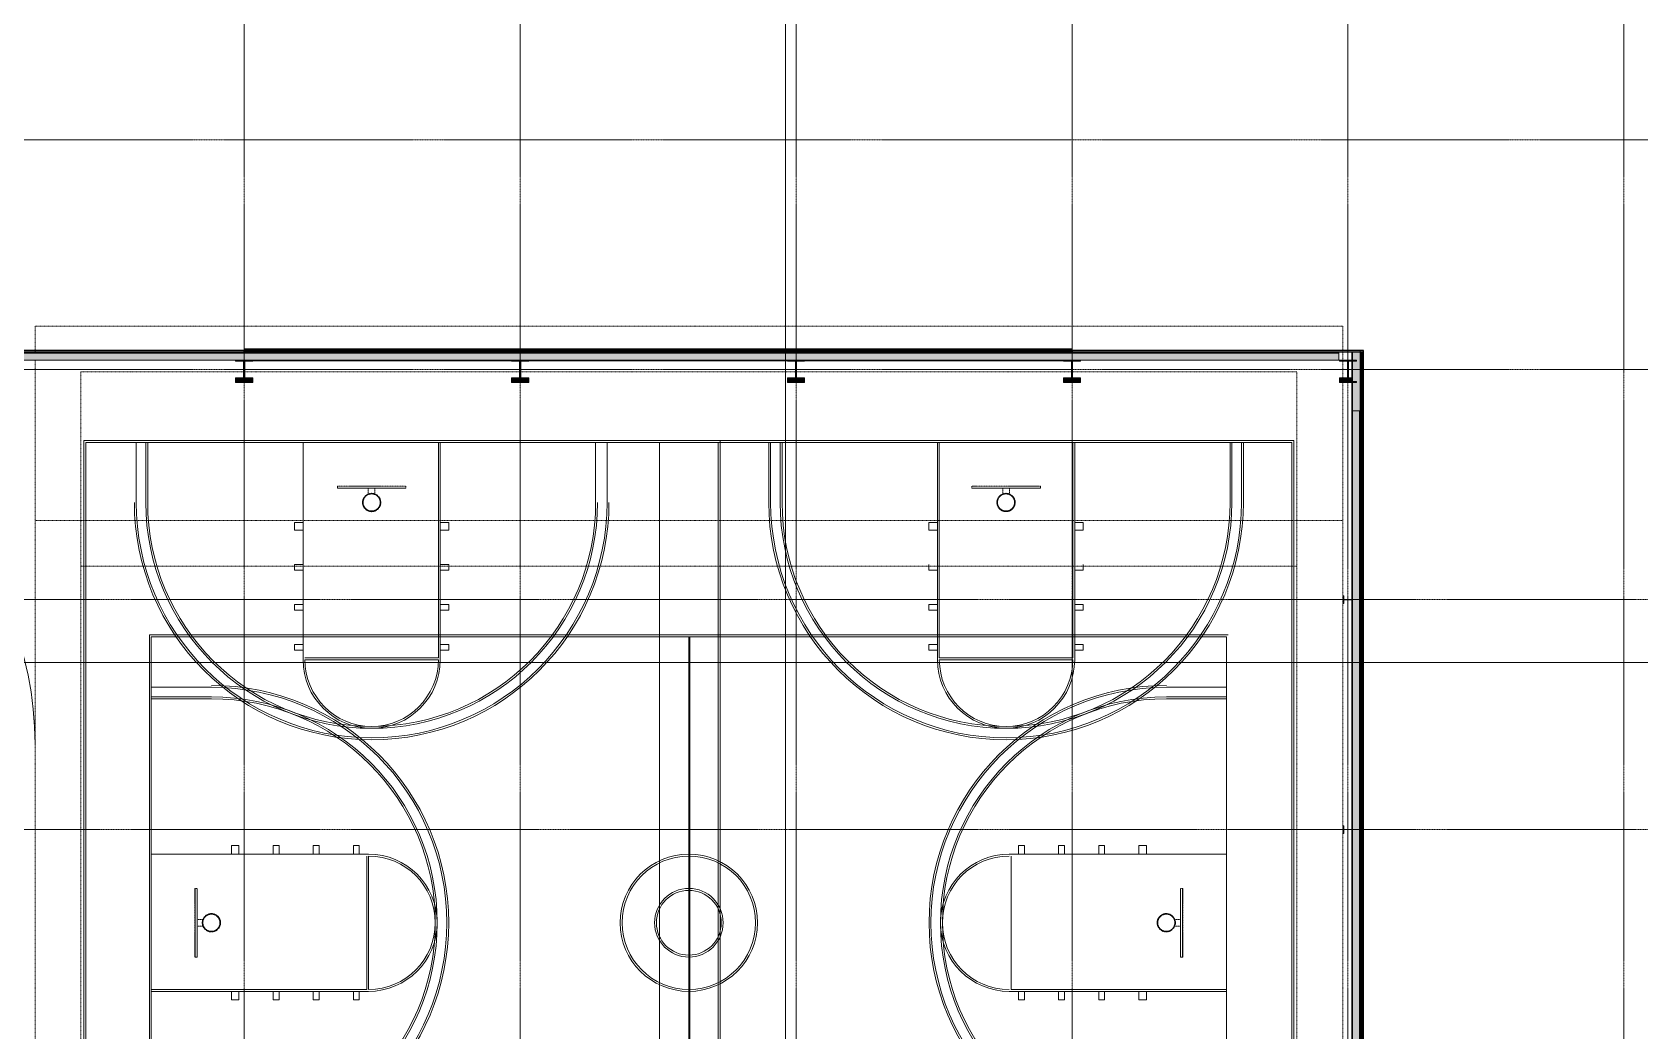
# Model space of a CAD drawing. Header units: inches. Extents: x 19712 to 27543, y -26063 to -18659.
# Drawn here: x 24600 to 26287, y -21837 to -20790 of the extents above; entities that cross this region are included whole.
import ezdxf

# ---------------------------------------------------------------- set-up
doc = ezdxf.new("R2010")
doc.units = ezdxf.units.IN
doc.header["$MEASUREMENT"] = 0
for name, pattern in [('Dash', [0.25, 0.125, -0.125]), ('Dash 1_16_', [0.125, 0.0625, -0.0625]), ('Grid Line 1_2_', [0.875, 0.5, -0.125, 0.125, -0.125])]:
    doc.linetypes.add(name, pattern=pattern)
for name, color, linetype, lineweight in [('A-FLOR-CLRS', 90, 'Dash 1_16_', 9), ('A-FLOR-OTLN', 90, 'Continuous', 9), ('A-WALL', 113, 'Continuous', 9), ('A-WALL-PATT', 111, 'Continuous', 25), ('C-TOPO', 7, 'Continuous', 9), ('G-ANNO-SYMB', 111, 'Continuous', 9), ('L-SITE-WALL', 31, 'Continuous', 9), ('Q-SPCQ', 91, 'Continuous', 9), ('Q-SPCQ-HDLN', 91, 'Dash', 9), ('S-BEAM', 12, 'Continuous', 9), ('S-COLS', 52, 'Continuous', 9), ('S-GRID', 1, 'Continuous', 9)]:
    doc.layers.add(name, color=color, linetype=linetype, lineweight=lineweight)
pattern_1 = [(45, (0, 0), (-25.342707, 25.342707), []), (45, (0, 38.4), (-25.342707, 25.342707), [])]
pattern_2 = [(0, (0, 0), (0, 32), []), (90, (0, 0), (-32, 2e-15), [])]

# ---------------------------------------------------------------- blocks, each defined once
blk = doc.blocks.new('Girt_Z - 8_D-757170-Site Plan - Phase 1')
at = {"layer": 'S-BEAM'}
for points in [[(25971.4, -21126.4), (25971.4, -21125.8), (22787.5, -21125.8), (22787.5, -21126.4), (25938.9, -21126.4)], [(25971.4, -21133.6), (25971.4, -21126.4), (22787.5, -21126.4), (22787.5, -21133.6), (25938.9, -21133.6)], [(25971.4, -21133.8), (25971.4, -21133.6), (22787.5, -21133.7), (22787.5, -21133.8), (25938.9, -21133.8)], [(25971.4, -21126.4), (25971.4, -21126.4), (25938.9, -21126.4)]]:
    blk.add_hatch(color=256, dxfattribs=at).paths.add_polyline_path(points, flags=0)
for p, q in [((25971.4, -21125.8), (22787.5, -21125.8)), ((25971.4, -21126.4), (22787.5, -21126.4)), ((25971.4, -21126.4), (22787.5, -21126.4)), ((22787.5, -21133.8), (25971.4, -21133.8)), ((25971.4, -21125.8), (25971.4, -21126.4)), ((25971.4, -21126.4), (25971.4, -21126.4)), ((25971.4, -21126.4), (25971.4, -21133.6)), ((25971.4, -21133.6), (25971.4, -21133.8))]:
    blk.add_line(p, q, dxfattribs=at)
blk = doc.blocks.new('Girt_Z - 8_D-790722-Site Plan - Phase 1')
at = {"layer": 'S-BEAM'}
for points in [[(25985.8, -22357.1), (25985.9, -22357.1), (25985.8, -21187.1), (25985.8, -21187.1), (25985.8, -22357.1)], [(25993.1, -22357.1), (25993.1, -21187.1), (25985.9, -21187.1), (25985.9, -22357.1)], [(25993.8, -22357.1), (25993.8, -21187.1), (25993.2, -21187.1), (25993.2, -22357.1)]]:
    blk.add_hatch(color=256, dxfattribs=at).paths.add_polyline_path(points, flags=0)
for p, q in [((25985.8, -21187.1), (25985.8, -22357.1)), ((25985.8, -21187.1), (25985.9, -21187.1)), ((25985.9, -21187.1), (25993.1, -21187.1)), ((25993.1, -21187.1), (25993.2, -21187.1)), ((25993.1, -22357.1), (25993.1, -21187.1)), ((25993.2, -21187.1), (25993.8, -21187.1)), ((25993.2, -22357.1), (25993.2, -21187.1)), ((25993.8, -22357.1), (25993.8, -21187.1)), ((25985.9, -22357.1), (25985.8, -22357.1)), ((25993.1, -22357.1), (25985.9, -22357.1)), ((25993.2, -22357.1), (25993.1, -22357.1)), ((25993.8, -22357.1), (25993.2, -22357.1))]:
    blk.add_line(p, q, dxfattribs=at)
blk = doc.blocks.new('Basketball_Backstop-Performance_Sports_Systems-3103-Ceiling_Hung - 27_-0_ to 27_-11 7_8_-652462-Site Plan - Phase 1')
at = {"layer": 'Q-SPCQ-HDLN'}
for p, q in [((-36, 0), (-36, 2.2)), ((-36, 2.2), (36, 2.2)), ((36, 2.2), (36, 0)), ((36, 0), (-36, 0)), ((-3.5, 0), (-3.5, -6.2)), ((3.5, 0), (3.5, -6.2))]:
    blk.add_line(p, q, dxfattribs=at)
for radius in [9.63, 9]:
    blk.add_circle((0, -15.1), radius, dxfattribs=at)
blk = doc.blocks.new('Basketball_Backstop-Performance_Sports_Systems-3103-Ceiling_Hung - 27_-0_ to 27_-11 7_8_-706978-Site Plan - Phase 1')
at = {"layer": 'Q-SPCQ-HDLN'}
for p, q in [((36, 0), (-36, 0)), ((-36, 0), (-36, -2.2)), ((-3.5, 0), (-3.5, 6.2)), ((3.5, 0), (3.5, 6.2)), ((36, -2.2), (36, 0)), ((-36, -2.2), (36, -2.2))]:
    blk.add_line(p, q, dxfattribs=at)
for radius in [9.62, 9]:
    blk.add_circle((0, 15.1), radius, dxfattribs=at)

msp = doc.modelspace()

# ---------------------------------------------------------------- hatches: boundary and pattern name
at = {"layer": 'A-WALL', "transparency": 33554649}
h = msp.add_hatch(color=256, dxfattribs=at)
h.paths.add_polyline_path([(25997.2, -21125.2), (25997.2, -21123.6), (25691.6, -21123.6), (25691.6, -21125.2), (25938.9, -21125.2)], flags=0)
h.paths.add_polyline_path([(24822.7, -21125.2), (24822.7, -21123.6), (24533.6, -21123.6), (24533.6, -21125.2), (24593, -21125.2)], flags=0)
h.paths.add_polyline_path([(23375.2, -21125.2), (23375.2, -21123.6), (23086.1, -21123.6), (23086.1, -21125.2), (23247.2, -21125.2)], flags=0)
at = {"layer": 'A-WALL-PATT', "lineweight": 9}
h = msp.add_hatch(dxfattribs=at)
h.set_pattern_fill('FP_8', color=256, style=0, pattern_type=2)
h.set_pattern_definition(pattern_2)
h.paths.add_polyline_path([(25691.3, -21125.1), (25691.3, -21124.1), (24823, -21124.1), (24823, -21125.1), (25490.3, -21125.1)], flags=0)
h = msp.add_hatch(dxfattribs=at)
h.set_pattern_fill('FP_8', color=256, style=0, pattern_type=2)
h.set_pattern_definition(pattern_2)
h.paths.add_polyline_path([(25994.5, -22110.1), (25995.5, -22110.1), (25995.5, -21125.5), (25994.5, -21125.5), (25994.5, -21896.3)], flags=0)
at = {"layer": 'L-SITE-WALL'}
for points in [[(25691.3, -21123.3), (25691.3, -21122.3), (24823, -21122.3), (24823, -21123.3), (25490.3, -21123.3)], [(25691.3, -21124.1), (25691.3, -21123.3), (24823, -21123.3), (24823, -21124.1), (25490.3, -21124.1)], [(25691.3, -21125.8), (25691.3, -21125.1), (24823, -21125.1), (24823, -21125.8), (25490.3, -21125.8)], [(25691.3, -21134.4), (25691.3, -21133.8), (24823, -21133.8), (24823, -21134.4), (25490.3, -21134.4)], [(25985.1, -22110.1), (25985.8, -22110.1), (25985.8, -21125.5), (25985.1, -21125.5), (25985.1, -21896.3)], [(25993.6, -21187.1), (25993.8, -21187.1), (25993.6, -21125.5), (25985.8, -21125.5), (25985.8, -21187.1), (25993.6, -21187.1)], [(25993.8, -22110.1), (25994.5, -22110.1), (25994.5, -21125.5), (25993.8, -21125.5), (25993.8, -21896.3)], [(25995.5, -22110.1), (25996.3, -22110.1), (25996.3, -21125.5), (25995.5, -21125.5), (25995.5, -21896.3)], [(25996.3, -22110.1), (25997.3, -22110.1), (25997.3, -21125.5), (25996.3, -21125.5), (25996.3, -21896.3)]]:
    msp.add_hatch(color=256, dxfattribs=at).paths.add_polyline_path(points, flags=0)
at = {"layer": 'S-COLS'}
h = msp.add_hatch(dxfattribs=at)
h.set_pattern_fill('FP_1', color=256, style=0, pattern_type=2)
h.set_pattern_definition(pattern_1)
h.paths.add_polyline_path([(24823.5, -21156.2), (24823.5, -21135.1), (24822.3, -21135.1), (24822.3, -21156.2)], flags=0)
h = msp.add_hatch(dxfattribs=at)
h.set_pattern_fill('FP_1', color=256, style=0, pattern_type=2)
h.set_pattern_definition(pattern_1)
h.paths.add_polyline_path([(25121.4, -21135.1), (25121.4, -21133.8), (25103.4, -21133.8), (25103.4, -21135.1)], flags=0)
h = msp.add_hatch(dxfattribs=at)
h.set_pattern_fill('FP_1', color=256, style=0, pattern_type=2)
h.set_pattern_definition(pattern_1)
h.paths.add_polyline_path([(25410.9, -21135.1), (25410.9, -21133.8), (25392.9, -21133.8), (25392.9, -21135.1)], flags=0)
h = msp.add_hatch(dxfattribs=at)
h.set_pattern_fill('FP_1', color=256, style=0, pattern_type=2)
h.set_pattern_definition(pattern_1)
h.paths.add_polyline_path([(25402.5, -21156.2), (25402.5, -21135.1), (25401.3, -21135.1), (25401.3, -21156.2)], flags=0)
h = msp.add_hatch(dxfattribs=at)
h.set_pattern_fill('FP_1', color=256, style=0, pattern_type=2)
h.set_pattern_definition(pattern_1)
h.paths.add_polyline_path([(25700.4, -21135.1), (25700.4, -21133.8), (25682.4, -21133.8), (25682.4, -21135.1)], flags=0)
h = msp.add_hatch(dxfattribs=at)
h.set_pattern_fill('FP_1', color=256, style=0, pattern_type=2)
h.set_pattern_definition(pattern_1)
h.paths.add_polyline_path([(25692, -21156.2), (25692, -21135.1), (25690.8, -21135.1), (25690.8, -21156.2)], flags=0)
h = msp.add_hatch(dxfattribs=at)
h.set_pattern_fill('FP_1', color=256, style=0, pattern_type=2)
h.set_pattern_definition(pattern_1)
h.paths.add_polyline_path([(25981.5, -21156.2), (25981.5, -21135.1), (25980.3, -21135.1), (25980.3, -21156.2)], flags=0)
h = msp.add_hatch(color=256, dxfattribs=at)
h.paths.add_polyline_path([(24822.3, -21156.2), (24822.3, -21152.5), (24813.9, -21152.5), (24813.9, -21156.2)], flags=0)
h.paths.add_polyline_path([(24831.9, -21156.2), (24831.9, -21152.5), (24823.5, -21152.5), (24823.5, -21156.2)], flags=0)
h = msp.add_hatch(dxfattribs=at)
h.set_pattern_fill('FP_1', color=256, style=0, pattern_type=2)
h.set_pattern_definition(pattern_1)
h.paths.add_polyline_path([(24831.9, -21157.4), (24831.9, -21156.2), (24813.9, -21156.2), (24813.9, -21157.4)], flags=0)
h = msp.add_hatch(color=256, dxfattribs=at)
h.paths.add_polyline_path([(25111.8, -21156.2), (25111.8, -21152.5), (25103.4, -21152.5), (25103.4, -21156.2)], flags=0)
h.paths.add_polyline_path([(25121.4, -21156.2), (25121.4, -21152.5), (25113, -21152.5), (25113, -21156.2)], flags=0)
h = msp.add_hatch(dxfattribs=at)
h.set_pattern_fill('FP_1', color=256, style=0, pattern_type=2)
h.set_pattern_definition(pattern_1)
h.paths.add_polyline_path([(25121.4, -21157.4), (25121.4, -21156.2), (25103.4, -21156.2), (25103.4, -21157.4)], flags=0)
h = msp.add_hatch(color=256, dxfattribs=at)
h.paths.add_polyline_path([(25401.3, -21156.2), (25401.3, -21152.5), (25392.9, -21152.5), (25392.9, -21156.2)], flags=0)
h.paths.add_polyline_path([(25410.9, -21156.2), (25410.9, -21152.5), (25402.5, -21152.5), (25402.5, -21156.2)], flags=0)
h = msp.add_hatch(color=256, dxfattribs=at)
h.paths.add_polyline_path([(25690.8, -21156.2), (25690.8, -21152.5), (25682.4, -21152.5), (25682.4, -21156.2)], flags=0)
h.paths.add_polyline_path([(25700.4, -21156.2), (25700.4, -21152.5), (25692, -21152.5), (25692, -21156.2)], flags=0)
h = msp.add_hatch(dxfattribs=at)
h.set_pattern_fill('FP_1', color=256, style=0, pattern_type=2)
h.set_pattern_definition(pattern_1)
h.paths.add_polyline_path([(25700.4, -21157.4), (25700.4, -21156.2), (25682.4, -21156.2), (25682.4, -21157.4)], flags=0)
h = msp.add_hatch(color=256, dxfattribs=at)
h.paths.add_polyline_path([(25980.3, -21156.2), (25980.3, -21152.5), (25971.9, -21152.5), (25971.9, -21156.2)], flags=0)
h.paths.add_polyline_path([(25985.1, -21156.2), (25985.1, -21152.5), (25981.5, -21152.5), (25981.5, -21156.2)], flags=0)
h = msp.add_hatch(dxfattribs=at)
h.set_pattern_fill('FP_1', color=256, style=0, pattern_type=2)
h.set_pattern_definition(pattern_1)
h.paths.add_polyline_path([(25989.9, -21157.4), (25989.9, -21156.2), (25971.9, -21156.2), (25971.9, -21157.4)], flags=0)
h = msp.add_hatch(dxfattribs=at)
h.set_pattern_fill('FP_1', color=256, style=0, pattern_type=2)
h.set_pattern_definition(pattern_1)
h.paths.add_polyline_path([(25976.5, -21630.3), (25976.5, -21627.1), (25976.7, -21626.6), (25977.1, -21626.4), (25984.6, -21626.4), (25985.1, -21626.6), (25985.3, -21627.1), (25985.3, -21630.3), (25985.8, -21630.3), (25985.8, -21622.3), (25985.3, -21622.3), (25985.3, -21625.5), (25985.1, -21626), (25984.6, -21626.2), (25977.1, -21626.2), (25976.7, -21626), (25976.5, -21625.5), (25976.5, -21622.3), (25976, -21622.3), (25976, -21630.3)], flags=0)

# ---------------------------------------------------------------- linework, layer by layer
at = {"layer": 'A-FLOR-CLRS'}
for p, q in [((25975.4, -21098.1), (24603.4, -21098.1)), ((24603.4, -21098.1), (24603.4, -21123.6)), ((25975.4, -21123.6), (25975.4, -21098.1)), ((24603.4, -21123.6), (24603.4, -21125.2)), ((24603.4, -21125.2), (24603.4, -21125.8)), ((24603.4, -21133.8), (24603.4, -22350.1)), ((25975.4, -21125.2), (25975.4, -21123.7)), ((25975.4, -21133.8), (25975.4, -21125.2)), ((25975.4, -21152.5), (25975.4, -21135.1)), ((24651.4, -21146.1), (24651.4, -22302.1)), ((24822.3, -21146.1), (24651.4, -21146.1)), ((25111.8, -21146.1), (24823.5, -21146.1)), ((25401.3, -21146.1), (25113, -21146.1)), ((25690.8, -21146.1), (25402.5, -21146.1)), ((25927.4, -21146.1), (25692, -21146.1)), ((25927.4, -22302.1), (25927.4, -21146.1)), ((25975.4, -22336.7), (25975.4, -21157.4)), ((25975.4, -21302.1), (24603.4, -21302.1)), ((25927.4, -21350.1), (24651.4, -21350.1))]:
    msp.add_line(p, q, dxfattribs=at)
at = {"layer": 'A-FLOR-OTLN'}
for p, q in [((24654.6, -21218.1), (25924.2, -21218.1)), ((24654.6, -21218.1), (24654.6, -22230.1)), ((25322.2, -21218.1), (25322.2, -22230.1)), ((25924.2, -21218.1), (25924.2, -22230.1)), ((24656.6, -21220.1), (24656.6, -22228.1)), ((24656.6, -21220.1), (25922.2, -21220.1)), ((24709.6, -21283.1), (24709.6, -21220.1)), ((24719.6, -21283.1), (24719.6, -21220.1)), ((24721.6, -21283.1), (24721.6, -21220.1)), ((24884.6, -21448.1), (24884.6, -21220.1)), ((25026.6, -21446.1), (25026.6, -21220.1)), ((25028.6, -21448.1), (25028.6, -21220.1)), ((25191.6, -21283.1), (25191.6, -21220.1)), ((25203.6, -21283.1), (25203.6, -21220.1)), ((25258.6, -21220.1), (25258.6, -22228.1)), ((25320.2, -21220.1), (25320.2, -22228.1)), ((25373.2, -21283.1), (25373.2, -21220.1)), ((25375.2, -21283.1), (25375.2, -21220.1)), ((25385.2, -21283.1), (25385.2, -21220.1)), ((25387.2, -21283.1), (25387.2, -21220.1)), ((25550.2, -21448.1), (25550.2, -21220.1)), ((25552.2, -21446.1), (25552.2, -21220.1)), ((25692.2, -21446.1), (25692.2, -21220.1)), ((25694.2, -21448.1), (25694.2, -21220.1)), ((25857.2, -21283.1), (25857.2, -21220.1)), ((25859.2, -21283.1), (25859.2, -21220.1)), ((25869.2, -21283.1), (25869.2, -21220.1)), ((25871.2, -21283.1), (25871.2, -21220.1)), ((25922.2, -21220.1), (25922.2, -22228.1)), ((24920.6, -21268.1), (24992.6, -21268.1)), ((25658.2, -21268.1), (25586.2, -21268.1)), ((24884.6, -21304.1), (24875.6, -21304.1)), ((24875.6, -21312.1), (24875.6, -21304.1)), ((25028.6, -21304.1), (25037.6, -21304.1)), ((25037.6, -21312.1), (25037.6, -21304.1)), ((25550.2, -21304.1), (25541.2, -21304.1)), ((25541.2, -21312.1), (25541.2, -21304.1)), ((25694.2, -21304.1), (25703.2, -21304.1)), ((25703.2, -21312.1), (25703.2, -21304.1)), ((24884.6, -21312.1), (24875.6, -21312.1)), ((25028.6, -21312.1), (25037.6, -21312.1)), ((25550.2, -21312.1), (25541.2, -21312.1)), ((25694.2, -21312.1), (25703.2, -21312.1)), ((24884.6, -21348.1), (24875.6, -21348.1)), ((24875.6, -21354.1), (24875.6, -21348.1)), ((24884.6, -21354.1), (24875.6, -21354.1)), ((25028.6, -21348.1), (25037.6, -21348.1)), ((25028.6, -21354.1), (25037.6, -21354.1)), ((25037.6, -21354.1), (25037.6, -21348.1)), ((25541.2, -21354.1), (25541.2, -21348.1)), ((25550.2, -21354.1), (25541.2, -21354.1)), ((25694.2, -21354.1), (25703.2, -21354.1)), ((25703.2, -21354.1), (25703.2, -21348.1)), ((24884.6, -21390.1), (24875.6, -21390.1)), ((24875.6, -21396.1), (24875.6, -21390.1)), ((24884.6, -21396.1), (24875.6, -21396.1)), ((25028.6, -21390.1), (25037.6, -21390.1)), ((25028.6, -21396.1), (25037.6, -21396.1)), ((25037.6, -21396.1), (25037.6, -21390.1)), ((25550.2, -21390.1), (25541.2, -21390.1)), ((25541.2, -21396.1), (25541.2, -21390.1)), ((25550.2, -21396.1), (25541.2, -21396.1)), ((25694.2, -21390.1), (25703.2, -21390.1)), ((25694.2, -21396.1), (25703.2, -21396.1)), ((25703.2, -21396.1), (25703.2, -21390.1)), ((25855.4, -21422.1), (24723.4, -21422.1)), ((24723.4, -21422.1), (24723.4, -22026.1)), ((24725.4, -21424.1), (24725.4, -22024.1)), ((25853.4, -21424.1), (24725.4, -21424.1)), ((24884.6, -21432.1), (24875.6, -21432.1)), ((24875.6, -21438.1), (24875.6, -21432.1)), ((24884.6, -21438.1), (24875.6, -21438.1)), ((25028.6, -21432.1), (25037.6, -21432.1)), ((25028.6, -21438.1), (25037.6, -21438.1)), ((25037.6, -21438.1), (25037.6, -21432.1)), ((25289.4, -21424.1), (25289.4, -22024.1)), ((25290.4, -21424.1), (25290.4, -22024.1)), ((25550.2, -21432.1), (25541.2, -21432.1)), ((25541.2, -21438.1), (25541.2, -21432.1)), ((25550.2, -21438.1), (25541.2, -21438.1)), ((25694.2, -21432.1), (25703.2, -21432.1)), ((25694.2, -21438.1), (25703.2, -21438.1)), ((25703.2, -21438.1), (25703.2, -21432.1)), ((25853.4, -22024.1), (25853.4, -21424.1)), ((24886.6, -21446.1), (25026.6, -21446.1)), ((24886.6, -21448.1), (25026.6, -21448.1)), ((25692.2, -21446.1), (25552.2, -21446.1)), ((25692.2, -21448.1), (25552.2, -21448.1)), ((24788.4, -21477.1), (24725.4, -21477.1)), ((24788.4, -21487.1), (24725.4, -21487.1)), ((24788.4, -21489.1), (24725.4, -21489.1)), ((25790.4, -21477.1), (25853.4, -21477.1)), ((25790.4, -21487.1), (25853.4, -21487.1)), ((25790.4, -21489.1), (25853.4, -21489.1)), ((24953.4, -21652.1), (24725.4, -21652.1)), ((24809.4, -21652.1), (24809.4, -21643.1)), ((24817.4, -21643.1), (24809.4, -21643.1)), ((24817.4, -21652.1), (24817.4, -21643.1)), ((24853.4, -21652.1), (24853.4, -21643.1)), ((24859.4, -21643.1), (24853.4, -21643.1)), ((24859.4, -21652.1), (24859.4, -21643.1)), ((24895.4, -21652.1), (24895.4, -21643.1)), ((24901.4, -21643.1), (24895.4, -21643.1)), ((24901.4, -21652.1), (24901.4, -21643.1)), ((24937.4, -21652.1), (24937.4, -21643.1)), ((24943.4, -21643.1), (24937.4, -21643.1)), ((24943.4, -21652.1), (24943.4, -21643.1)), ((24951.4, -21794.1), (24951.4, -21654.1)), ((24953.4, -21794.1), (24953.4, -21654.1)), ((25625.4, -21652.1), (25853.4, -21652.1)), ((25627.4, -21794.1), (25627.4, -21654.1)), ((25635.4, -21643.1), (25641.4, -21643.1)), ((25635.4, -21652.1), (25635.4, -21643.1)), ((25641.4, -21652.1), (25641.4, -21643.1)), ((25677.4, -21643.1), (25683.4, -21643.1)), ((25677.4, -21652.1), (25677.4, -21643.1)), ((25683.4, -21652.1), (25683.4, -21643.1)), ((25719.4, -21643.1), (25725.4, -21643.1)), ((25719.4, -21652.1), (25719.4, -21643.1)), ((25725.4, -21652.1), (25725.4, -21643.1)), ((25761.4, -21643.1), (25769.4, -21643.1)), ((25761.4, -21652.1), (25761.4, -21643.1)), ((25769.4, -21652.1), (25769.4, -21643.1)), ((24771.4, -21760.1), (24771.4, -21688.1)), ((24773.4, -21760.1), (24773.4, -21688.1)), ((25805.4, -21760.1), (25805.4, -21688.1)), ((25807.4, -21760.1), (25807.4, -21688.1)), ((24951.4, -21794.1), (24725.4, -21794.1)), ((24953.4, -21796.1), (24725.4, -21796.1)), ((24809.4, -21796.1), (24809.4, -21805.1)), ((24817.4, -21805.1), (24809.4, -21805.1)), ((24817.4, -21796.1), (24817.4, -21805.1)), ((24853.4, -21796.1), (24853.4, -21805.1)), ((24859.4, -21805.1), (24853.4, -21805.1)), ((24859.4, -21796.1), (24859.4, -21805.1)), ((24895.4, -21796.1), (24895.4, -21805.1)), ((24901.4, -21805.1), (24895.4, -21805.1)), ((24901.4, -21796.1), (24901.4, -21805.1)), ((24937.4, -21796.1), (24937.4, -21805.1)), ((24943.4, -21805.1), (24937.4, -21805.1)), ((24943.4, -21796.1), (24943.4, -21805.1)), ((25625.4, -21796.1), (25853.4, -21796.1)), ((25627.4, -21794.1), (25853.4, -21794.1)), ((25635.4, -21796.1), (25635.4, -21805.1)), ((25635.4, -21805.1), (25641.4, -21805.1)), ((25641.4, -21796.1), (25641.4, -21805.1)), ((25677.4, -21796.1), (25677.4, -21805.1)), ((25677.4, -21805.1), (25683.4, -21805.1)), ((25683.4, -21796.1), (25683.4, -21805.1)), ((25719.4, -21796.1), (25719.4, -21805.1)), ((25719.4, -21805.1), (25725.4, -21805.1)), ((25725.4, -21796.1), (25725.4, -21805.1)), ((25761.4, -21796.1), (25761.4, -21805.1)), ((25761.4, -21805.1), (25769.4, -21805.1)), ((25769.4, -21796.1), (25769.4, -21805.1))]:
    msp.add_line(p, q, dxfattribs=at)
for centre, radius in [((24956.6, -21283.1), 9), ((25622.2, -21283.1), 9), ((25289.4, -21724.1), 72), ((25289.4, -21724.1), 70), ((25289.4, -21724.1), 36), ((25289.4, -21724.1), 34), ((24788.4, -21724.1), 9), ((25790.4, -21724.1), 9)]:
    msp.add_circle(centre, radius, dxfattribs=at)
for centre, radius, start, end in [((24243.4, -21536.8), 360, 0, 90), ((24956.6, -21283.1), 249, 180, 270), ((24956.6, -21283.1), 247, 180, 270), ((24956.6, -21283.1), 237, 180, 270), ((24956.6, -21283.1), 235, 180, 270), ((24956.6, -21283.1), 247, 270, 0), ((24956.6, -21283.1), 249, 270, 0), ((24956.6, -21283.1), 235, 270, 0), ((24956.6, -21283.1), 237, 270, 0), ((25622.2, -21283.1), 249, 180, 270), ((25622.2, -21283.1), 247, 180, 270), ((25622.2, -21283.1), 237, 180, 270), ((25622.2, -21283.1), 235, 180, 270), ((25622.2, -21283.1), 247, 270, 0), ((25622.2, -21283.1), 249, 270, 0), ((25622.2, -21283.1), 235, 270, 0), ((25622.2, -21283.1), 237, 270, 0), ((24956.6, -21448.1), 72, 180, 0), ((24956.6, -21448.1), 70, 180, 0), ((25622.2, -21448.1), 72, 180, 360), ((25622.2, -21448.1), 70, 180, 0), ((24788.4, -21724.1), 249, 0, 90), ((24788.4, -21724.1), 247, 0, 90), ((24788.4, -21724.1), 237, 0, 90), ((24788.4, -21724.1), 235, 0, 90), ((25790.4, -21724.1), 249, 90, 180), ((25790.4, -21724.1), 247, 90, 180), ((25790.4, -21724.1), 237, 90, 180), ((25790.4, -21724.1), 235, 90, 180), ((24953.4, -21724.1), 72, 270, 90), ((24953.4, -21724.1), 70, 270, 90), ((25625.4, -21724.1), 72, 90, 270), ((25625.4, -21724.1), 70, 90, 270), ((24788.4, -21724.1), 247, 270, 0), ((24788.4, -21724.1), 249, 270, 0), ((24788.4, -21724.1), 235, 270, 0), ((24788.4, -21724.1), 237, 270, 0), ((25790.4, -21724.1), 249, 180, 270), ((25790.4, -21724.1), 247, 180, 270), ((25790.4, -21724.1), 237, 180, 270), ((25790.4, -21724.1), 235, 180, 270)]:
    msp.add_arc(centre, radius, start, end, dxfattribs=at)
at = {"layer": 'A-WALL', "lineweight": 25}
for p, q in [((24822.7, -21123.6), (24533.6, -21123.6)), ((24533.6, -21125.2), (24822.7, -21125.2)), ((24822.7, -21125.2), (24822.7, -21123.6)), ((25997.2, -21123.6), (25691.6, -21123.6)), ((25691.6, -21123.6), (25691.6, -21125.2)), ((25691.6, -21125.2), (25997.2, -21125.2)), ((25997.2, -21125.2), (25997.2, -21123.6))]:
    msp.add_line(p, q, dxfattribs=at)
at = {"layer": 'A-WALL'}
for p, q in [((24823, -21123.3), (25691.3, -21123.3)), ((24823, -21124.1), (25691.3, -21124.1)), ((24823, -21125.1), (25691.3, -21125.1)), ((25985.8, -21187.1), (25985.8, -21125.5)), ((25993.8, -21187.1), (25993.8, -21125.5)), ((25994.5, -22110.1), (25994.5, -21125.5)), ((25995.5, -22110.1), (25995.5, -21125.5)), ((25996.3, -22110.1), (25996.3, -21125.5))]:
    msp.add_line(p, q, dxfattribs=at)
at = {"layer": 'C-TOPO'}
for p, q in [((24533.6, -21123.6), (24822.7, -21123.6)), ((24822.7, -21123.6), (24823, -21123.6)), ((25691.3, -21123.6), (25691.6, -21123.6)), ((25691.6, -21123.6), (25993.6, -21123.6)), ((25993.6, -21123.6), (25993.6, -21125.2)), ((25993.6, -21125.2), (25993.6, -21125.5))]:
    msp.add_line(p, q, dxfattribs=at)
at = {"layer": 'G-ANNO-SYMB'}
for p, q in [((25390.9, -19497), (25390.9, -23666.4)), ((27093.1, -21451.1), (20015.9, -21451.1))]:
    msp.add_line(p, q, dxfattribs=at)
at = {"layer": 'L-SITE-WALL', "lineweight": 25}
for p, q in [((25691.3, -21122.3), (24823, -21122.3)), ((24823, -21122.3), (24823, -21125.8)), ((24823, -21133.8), (24823, -21134.4)), ((24823, -21134.4), (25691.3, -21134.4)), ((25691.3, -21125.8), (25691.3, -21122.3)), ((25691.3, -21134.4), (25691.3, -21133.8)), ((25985.1, -21125.5), (25985.1, -22110.1)), ((25997.3, -21125.5), (25985.1, -21125.5)), ((25997.3, -22110.1), (25997.3, -21125.5))]:
    msp.add_line(p, q, dxfattribs=at)
at = {"layer": 'S-BEAM'}
for p, q in [((22787.5, -21133.8), (25975.4, -21133.8)), ((25985.8, -22358.8), (25985.8, -21150.1))]:
    msp.add_line(p, q, dxfattribs=at)
at = {"layer": 'S-COLS', "lineweight": 15}
for p, q in [((24813.9, -21133.8), (24813.9, -21135.1)), ((24813.9, -21135.1), (24831.9, -21135.1)), ((24822.3, -21135.1), (24822.3, -21156.2)), ((24823.5, -21135.1), (24822.3, -21135.1)), ((24823.5, -21156.2), (24823.5, -21135.1)), ((24831.9, -21135.1), (24831.9, -21133.8)), ((25103.4, -21133.8), (25103.4, -21135.1)), ((25103.4, -21135.1), (25121.4, -21135.1)), ((25111.8, -21135.1), (25111.8, -21156.2)), ((25113, -21135.1), (25111.8, -21135.1)), ((25113, -21156.2), (25113, -21135.1)), ((25121.4, -21135.1), (25121.4, -21133.8)), ((25392.9, -21133.8), (25392.9, -21135.1)), ((25392.9, -21135.1), (25410.9, -21135.1)), ((25401.3, -21135.1), (25401.3, -21156.2)), ((25402.5, -21135.1), (25401.3, -21135.1)), ((25402.5, -21156.2), (25402.5, -21135.1)), ((25410.9, -21135.1), (25410.9, -21133.8)), ((25682.4, -21133.8), (25682.4, -21135.1)), ((25682.4, -21135.1), (25700.4, -21135.1)), ((25690.8, -21135.1), (25690.8, -21156.2)), ((25692, -21135.1), (25690.8, -21135.1)), ((25692, -21156.2), (25692, -21135.1)), ((25700.4, -21135.1), (25700.4, -21133.8)), ((25971.9, -21133.8), (25971.9, -21135.1)), ((25989.9, -21133.8), (25971.9, -21133.8)), ((25971.9, -21135.1), (25989.9, -21135.1)), ((25980.3, -21135.1), (25980.3, -21156.2)), ((25981.5, -21135.1), (25980.3, -21135.1)), ((25981.5, -21156.2), (25981.5, -21135.1)), ((25989.9, -21135.1), (25989.9, -21133.8)), ((24813.9, -21156.2), (24813.9, -21157.4)), ((24831.9, -21156.2), (24813.9, -21156.2)), ((24813.9, -21157.4), (24831.9, -21157.4)), ((24822.3, -21156.2), (24823.5, -21156.2)), ((24831.9, -21157.4), (24831.9, -21156.2)), ((25103.4, -21156.2), (25103.4, -21157.4)), ((25121.4, -21156.2), (25103.4, -21156.2)), ((25103.4, -21157.4), (25121.4, -21157.4)), ((25111.8, -21156.2), (25113, -21156.2)), ((25121.4, -21157.4), (25121.4, -21156.2)), ((25392.9, -21156.2), (25392.9, -21157.4)), ((25410.9, -21156.2), (25392.9, -21156.2)), ((25392.9, -21157.4), (25410.9, -21157.4)), ((25401.3, -21156.2), (25402.5, -21156.2)), ((25410.9, -21157.4), (25410.9, -21156.2)), ((25682.4, -21156.2), (25682.4, -21157.4)), ((25700.4, -21156.2), (25682.4, -21156.2)), ((25682.4, -21157.4), (25700.4, -21157.4)), ((25690.8, -21156.2), (25692, -21156.2)), ((25700.4, -21157.4), (25700.4, -21156.2)), ((25971.9, -21156.2), (25971.9, -21157.4)), ((25989.9, -21156.2), (25971.9, -21156.2)), ((25971.9, -21157.4), (25989.9, -21157.4)), ((25980.3, -21156.2), (25981.5, -21156.2)), ((25989.9, -21157.4), (25989.9, -21156.2)), ((25976.5, -21381.1), (25976, -21381.1)), ((25976, -21381.1), (25976, -21389)), ((25976.5, -21384.2), (25976.5, -21381.1)), ((25976.5, -21389), (25976.5, -21385.9)), ((25984.6, -21384.9), (25977.1, -21384.9)), ((25977.1, -21385.2), (25984.6, -21385.2)), ((25985.8, -21381.1), (25985.3, -21381.1)), ((25985.3, -21381.1), (25985.3, -21384.2)), ((25985.3, -21385.9), (25985.3, -21389)), ((25976, -21389), (25976.5, -21389)), ((25985.3, -21389), (25985.8, -21389)), ((25976.5, -21622.3), (25976, -21622.3)), ((25976, -21622.3), (25976, -21630.3)), ((25976.5, -21625.5), (25976.5, -21622.3)), ((25985.8, -21622.3), (25985.3, -21622.3)), ((25985.3, -21622.3), (25985.3, -21625.5)), ((25976, -21630.3), (25976.5, -21630.3)), ((25976.5, -21630.3), (25976.5, -21627.1)), ((25984.6, -21626.2), (25977.1, -21626.2)), ((25977.1, -21626.4), (25984.6, -21626.4)), ((25985.3, -21627.1), (25985.3, -21630.3)), ((25985.3, -21630.3), (25985.8, -21630.3))]:
    msp.add_line(p, q, dxfattribs=at)
at = {"layer": 'S-COLS'}
for p, q in [((24813.9, -21156.2), (24813.9, -21152.5)), ((24813.9, -21152.5), (24822.3, -21152.5)), ((24823.5, -21152.5), (24831.9, -21152.5)), ((24831.9, -21156.2), (24831.9, -21152.5)), ((25103.4, -21156.2), (25103.4, -21152.5)), ((25103.4, -21152.5), (25111.8, -21152.5)), ((25113, -21152.5), (25121.4, -21152.5)), ((25121.4, -21156.2), (25121.4, -21152.5)), ((25392.9, -21156.2), (25392.9, -21152.5)), ((25392.9, -21152.5), (25401.3, -21152.5)), ((25402.5, -21152.5), (25410.9, -21152.5)), ((25410.9, -21156.2), (25410.9, -21152.5)), ((25682.4, -21156.2), (25682.4, -21152.5)), ((25682.4, -21152.5), (25690.8, -21152.5)), ((25692, -21152.5), (25700.4, -21152.5)), ((25700.4, -21156.2), (25700.4, -21152.5)), ((25971.9, -21156.2), (25971.9, -21152.5)), ((25971.9, -21152.5), (25980.3, -21152.5)), ((25981.5, -21152.5), (25985.1, -21152.5))]:
    msp.add_line(p, q, dxfattribs=at)
at = {"layer": 'S-COLS', "lineweight": 15}
for centre, start, end in [((25977.1, -21384.2), 180, 270), ((25977.1, -21385.9), 90, 180), ((25984.6, -21384.2), 270, 0), ((25984.6, -21385.9), 0, 90), ((25977.1, -21625.5), 180, 270), ((25977.1, -21627.1), 90, 180), ((25984.6, -21625.5), 270, 0), ((25984.6, -21627.1), 0, 90)]:
    msp.add_arc(centre, 0.691, start, end, dxfattribs=at)
at = {"layer": 'S-GRID', "linetype": 'Grid Line 1_2_'}
for p, q in [((24822.9, -23874.7), (24822.9, -18787.2)), ((25112.4, -23874.7), (25112.4, -18787.2)), ((25401.9, -23874.7), (25401.9, -18787.2)), ((25691.4, -23874.7), (25691.4, -18787.2)), ((25980.9, -23874.7), (25980.9, -18787.2)), ((26270.4, -23874.7), (26270.4, -18787.2)), ((27542.7, -20902.6), (19849, -20902.6)), ((27542.7, -21143.8), (19849, -21143.8)), ((26875.5, -21385.1), (19849, -21385.1)), ((26875.5, -21626.3), (19849, -21626.3))]:
    msp.add_line(p, q, dxfattribs=at)

# ---------------------------------------------------------------- block references
at = {"layer": 'Q-SPCQ'}
msp.add_blockref('Basketball_Backstop-Performance_Sports_Systems-3103-Ceiling_Hung - 27_-0_ to 27_-11 7_8_-652462-Site Plan - Phase 1', (24956.6, -21268.1), dxfattribs=at)
for name, p, rotation in [('Basketball_Backstop-Performance_Sports_Systems-3103-Ceiling_Hung - 27_-0_ to 27_-11 7_8_-706978-Site Plan - Phase 1', (25622.2, -21268.1), 180), ('Basketball_Backstop-Performance_Sports_Systems-3103-Ceiling_Hung - 27_-0_ to 27_-11 7_8_-652462-Site Plan - Phase 1', (24773.4, -21724.1), 90.00000000009707), ('Basketball_Backstop-Performance_Sports_Systems-3103-Ceiling_Hung - 27_-0_ to 27_-11 7_8_-706978-Site Plan - Phase 1', (25805.4, -21724.1), 89.99999999990293)]:
    msp.add_blockref(name, p, dxfattribs=dict(at, rotation=rotation))
at = {"layer": 'S-BEAM'}
for name in ['Girt_Z - 8_D-757170-Site Plan - Phase 1', 'Girt_Z - 8_D-790722-Site Plan - Phase 1']:
    msp.add_blockref(name, (0, 0), dxfattribs=at)

doc.saveas('drawing.dxf')
